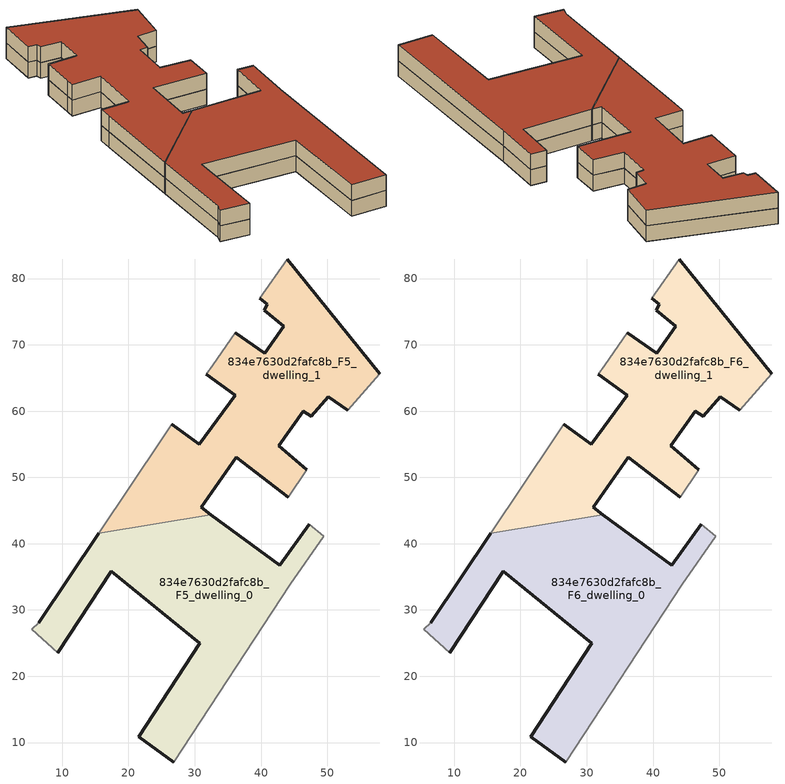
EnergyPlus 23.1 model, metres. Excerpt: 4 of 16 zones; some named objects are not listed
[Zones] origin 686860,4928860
834e7630d2fafc8b_F5_dwelling_0
 floor to 834e7630d2fafc8b_F4_dwelling_0 (EU_floor_Construction): 26.82,7.07 44.4,33.91 49.5,41.11 47.27,42.96 42.82,36.75 32.43,44.39 15.54,41.61 6.5,28.08 5.42,27.08 9.36,23.58 17.39,35.87 30.75,25 21.54,10.87 z15
 wall outside (EU_wall_Construction): 26.82,7.07 21.54,10.87 30.75,25 17.39,35.87 9.36,23.58 / 6.5,28.08 15.54,41.61 / 32.43,44.39 42.82,36.75 47.27,42.96 z15:18
 wall adiabatic (EU_wall_Construction): 9.36,23.58 5.42,27.08 6.5,28.08 / 47.27,42.96 49.5,41.11 44.4,33.91 26.82,7.07 z15:18
 wall to 834e7630d2fafc8b_F5_dwelling_1 (EU_wall_Construction): 15.54,41.61 32.43,44.39 z15:18
834e7630d2fafc8b_F5_dwelling_1
 floor to 834e7630d2fafc8b_F4_dwelling_1 (EU_floor_Construction): 46.88,51.18 42.68,54.79 46.39,59.99 47.58,59.22 50.13,62.15 53.1,60.13 57.91,65.67 43.93,82.95 39.81,77.06 40.96,76.1 40.51,75.21 43.41,72.78 40.54,68.71 36.14,71.81 32.73,66.92 31.77,65.55 36.1,62.39 30.69,54.97 26.5,58.02 25.16,56 15.54,41.61 32.43,44.39 30.96,45.47 36.27,53.07 44.09,47.01 z15
 wall outside (EU_wall_Construction): 36.14,71.81 40.54,68.71 43.41,72.78 40.51,75.21 40.96,76.1 39.81,77.06 / 43.93,82.95 57.91,65.67 / 53.1,60.13 50.13,62.15 47.58,59.22 46.39,59.99 42.68,54.79 46.88,51.18 / 44.09,47.01 36.27,53.07 30.96,45.47 32.43,44.39 / 26.5,58.02 30.69,54.97 36.1,62.39 31.77,65.55 z15:18
 wall adiabatic (EU_wall_Construction): 31.77,65.55 32.73,66.92 36.14,71.81 / 39.81,77.06 43.93,82.95 / 57.91,65.67 53.1,60.13 / 46.88,51.18 44.09,47.01 / 15.54,41.61 25.16,56 26.5,58.02 z15:18
834e7630d2fafc8b_F6_dwelling_0
 floor to 834e7630d2fafc8b_F5_dwelling_0 (EU_floor_Construction): 26.82,7.07 44.4,33.91 49.5,41.11 47.27,42.96 42.82,36.75 32.43,44.39 15.54,41.61 6.5,28.08 5.42,27.08 9.36,23.58 17.39,35.87 30.75,25 21.54,10.87 z18
 wall outside (EU_wall_Construction): 26.82,7.07 21.54,10.87 30.75,25 17.39,35.87 9.36,23.58 / 6.5,28.08 15.54,41.61 / 32.43,44.39 42.82,36.75 47.27,42.96 z18:21
 wall adiabatic (EU_wall_Construction): 9.36,23.58 5.42,27.08 6.5,28.08 / 47.27,42.96 49.5,41.11 44.4,33.91 26.82,7.07 z18:21
 wall to 834e7630d2fafc8b_F6_dwelling_1 (EU_wall_Construction): 15.54,41.61 32.43,44.39 z18:21
 roof outside (EU_roof_Construction): 47.27,42.96 49.5,41.11 44.4,33.91 26.82,7.07 21.54,10.87 30.75,25 17.39,35.87 9.36,23.58 5.42,27.08 6.5,28.08 15.54,41.61 32.43,44.39 42.82,36.75 z21
834e7630d2fafc8b_F6_dwelling_1
 floor to 834e7630d2fafc8b_F5_dwelling_1 (EU_floor_Construction): 46.88,51.18 42.68,54.79 46.39,59.99 47.58,59.22 50.13,62.15 53.1,60.13 57.91,65.67 43.93,82.95 39.81,77.06 40.96,76.1 40.51,75.21 43.41,72.78 40.54,68.71 36.14,71.81 32.73,66.92 31.77,65.55 36.1,62.39 30.69,54.97 26.5,58.02 25.16,56 15.54,41.61 32.43,44.39 30.96,45.47 36.27,53.07 44.09,47.01 z18
 wall outside (EU_wall_Construction): 36.14,71.81 40.54,68.71 43.41,72.78 40.51,75.21 40.96,76.1 39.81,77.06 / 43.93,82.95 57.91,65.67 / 53.1,60.13 50.13,62.15 47.58,59.22 46.39,59.99 42.68,54.79 46.88,51.18 / 44.09,47.01 36.27,53.07 30.96,45.47 32.43,44.39 / 26.5,58.02 30.69,54.97 36.1,62.39 31.77,65.55 z18:21
 wall adiabatic (EU_wall_Construction): 31.77,65.55 32.73,66.92 36.14,71.81 / 39.81,77.06 43.93,82.95 / 57.91,65.67 53.1,60.13 / 46.88,51.18 44.09,47.01 / 15.54,41.61 25.16,56 26.5,58.02 z18:21
 roof outside (EU_roof_Construction): 43.93,82.95 57.91,65.67 53.1,60.13 50.13,62.15 47.58,59.22 46.39,59.99 42.68,54.79 46.88,51.18 44.09,47.01 36.27,53.07 30.96,45.47 32.43,44.39 15.54,41.61 25.16,56 26.5,58.02 30.69,54.97 36.1,62.39 31.77,65.55 32.73,66.92 36.14,71.81 40.54,68.71 43.41,72.78 40.51,75.21 40.96,76.1 39.81,77.06 z21
[Building]
EU S2 Campaign: North Axis=0; Terrain=City; Solar Distribution=FullExterior
[Site:Location]
Bologna: Latitude=44.5; Longitude=11.25; Time Zone=1; Elevation=37
[SizingPeriod:WeatherFileDays]
AnnualSizingPeriod: Begin Month=1; Begin Day of Month=1; End Month=12; End Day of Month=31; Day of Week for Start Day=Monday; Use Weather File Daylight Saving Period=No; Use Weather File Rain and Snow Indicators=No
[MATERIAL]
EU_InternalMass_Material: Roughness=MediumRough; Thickness=0.1; Conductivity=1; Density=1800; Specific Heat=900; Thermal Absorptance=0.9; Solar Absorptance=0.7; Visible Absorptance=0.7
[MATERIAL:NOMASS] Roughness=MediumRough; Thermal Absorptance=0.9; Solar Absorptance=0.7; Visible Absorptance=0.7
Name | Thermal Resistance
EU_wall_NoMass | 0.905828
EU_roof_NoMass | 0.37593
EU_floor_NoMass | 0.67114
[CONSTRUCTION]
EU_wall_Construction: EU_wall_NoMass
EU_roof_Construction: EU_roof_NoMass
EU_floor_Construction: EU_floor_NoMass
EU_InternalMass_Construction: EU_InternalMass_Material
[ZONE] Type=1; Multiplier=1; Ceiling Height=autocalculate; Floor Area=autocalculate; Part of Total Floor Area=Yes
Name | Volume
834e7630d2fafc8b_F5_dwelling_0; 834e7630d2fafc8b_F6_dwelling_0 | 1754.88
834e7630d2fafc8b_F5_dwelling_1; 834e7630d2fafc8b_F6_dwelling_1 | 1754.86
[INTERNALMASS] Construction=EU_InternalMass_Construction
Name | Zone or ZoneList | Surface Area
834e7630d2fafc8b_F5_dwelling_0_EU_InternalMass | 834e7630d2fafc8b_F5_dwelling_0 | 584.961
834e7630d2fafc8b_F5_dwelling_1_EU_InternalMass | 834e7630d2fafc8b_F5_dwelling_1 | 584.956
834e7630d2fafc8b_F6_dwelling_0_EU_InternalMass | 834e7630d2fafc8b_F6_dwelling_0 | 584.961
834e7630d2fafc8b_F6_dwelling_1_EU_InternalMass | 834e7630d2fafc8b_F6_dwelling_1 | 584.956
[OTHEREQUIPMENT] Fuel Type=Electricity; Design Level Calculation Method=Watts/Area; Power per Zone Floor Area=1; Fraction Latent=0; Fraction Radiant=0; Fraction Lost=0; Carbon Dioxide Generation Rate=0; EndUse Subcategory=EU_Step8_InternalGains
Name | Zone or ZoneList or Space or SpaceList | Schedule
EU_Step8_InternalGain_834e7630d2fafc8b_F5_dwelling_0_f000 | 834e7630d2fafc8b_F5_dwelling_0 | EU_Step8_GainSchedule_834e7630d2fafc8b_F5_dwelling_0_f000
EU_Step8_InternalGain_834e7630d2fafc8b_F5_dwelling_1_f000 | 834e7630d2fafc8b_F5_dwelling_1 | EU_Step8_GainSchedule_834e7630d2fafc8b_F5_dwelling_1_f000
EU_Step8_InternalGain_834e7630d2fafc8b_F6_dwelling_0_f000 | 834e7630d2fafc8b_F6_dwelling_0 | EU_Step8_GainSchedule_834e7630d2fafc8b_F6_dwelling_0_f000
EU_Step8_InternalGain_834e7630d2fafc8b_F6_dwelling_1_f000 | 834e7630d2fafc8b_F6_dwelling_1 | EU_Step8_GainSchedule_834e7630d2fafc8b_F6_dwelling_1_f000
[ZONEVENTILATION:DESIGNFLOWRATE] Schedule=EU_AlwaysOn; Design Flow Rate Calculation Method=AirChanges/Hour; Air Changes per Hour=0.73129; Ventilation Type=Natural; Fan Pressure Rise=0; Fan Total Efficiency=1; Constant Term Coefficient=1; Temperature Term Coefficient=0; Velocity Term Coefficient=0; Velocity Squared Term Coefficient=0; Minimum Indoor Temperature=-100; Maximum Indoor Temperature=100; Delta Temperature=-100; Minimum Outdoor Temperature=-100; Maximum Outdoor Temperature=100; Maximum Wind Speed=40
Name | Zone or ZoneList or Space or SpaceList
EU_ConstantAir_834e7630d2fafc8b_F5_dwelling_0 | 834e7630d2fafc8b_F5_dwelling_0
EU_ConstantAir_834e7630d2fafc8b_F5_dwelling_1 | 834e7630d2fafc8b_F5_dwelling_1
EU_ConstantAir_834e7630d2fafc8b_F6_dwelling_0 | 834e7630d2fafc8b_F6_dwelling_0
EU_ConstantAir_834e7630d2fafc8b_F6_dwelling_1 | 834e7630d2fafc8b_F6_dwelling_1
[HVACTEMPLATE:ZONE:IDEALLOADSAIRSYSTEM] System Availability Schedule=EU_AlwaysOn; Maximum Heating Supply Air Temperature=50; Minimum Cooling Supply Air Temperature=13; Maximum Heating Supply Air Humidity Ratio=0.0156; Minimum Cooling Supply Air Humidity Ratio=0.0077; Heating Limit=NoLimit; Cooling Limit=NoLimit; Heating Availability Schedule=EU_AlwaysOn; Cooling Availability Schedule=EU_CoolingOff; Dehumidification Control Type=ConstantSensibleHeatRatio; Cooling Sensible Heat Ratio=0.7; Dehumidification Setpoint=60; Humidification Control Type=None; Humidification Setpoint=30; Outdoor Air Method=None; Outdoor Air Flow Rate per Person=0.00944; Outdoor Air Flow Rate per Zone Floor Area=0; Outdoor Air Flow Rate per Zone=0; Demand Controlled Ventilation Type=None; Outdoor Air Economizer Type=NoEconomizer; Heat Recovery Type=None; Sensible Heat Recovery Effectiveness=0.7; Latent Heat Recovery Effectiveness=0.65
Name | Template Thermostat
834e7630d2fafc8b_F5_dwelling_0 | EU_HeatOnly_834e7630d2fafc8b_F5_dwelling_0
834e7630d2fafc8b_F5_dwelling_1 | EU_HeatOnly_834e7630d2fafc8b_F5_dwelling_1
834e7630d2fafc8b_F6_dwelling_0 | EU_HeatOnly_834e7630d2fafc8b_F6_dwelling_0
834e7630d2fafc8b_F6_dwelling_1 | EU_HeatOnly_834e7630d2fafc8b_F6_dwelling_1
[SIZING:ZONE] Zone Cooling Design Supply Air Temperature Input Method=SupplyAirTemperature; Zone Cooling Design Supply Air Temperature=13; Zone Heating Design Supply Air Temperature Input Method=SupplyAirTemperature; Zone Heating Design Supply Air Temperature=50; Zone Cooling Design Supply Air Humidity Ratio=0.008; Zone Heating Design Supply Air Humidity Ratio=0.008; Cooling Design Air Flow Method=DesignDay; Cooling Design Air Flow Rate=0; Cooling Minimum Air Flow per Zone Floor Area=0.000762; Cooling Minimum Air Flow=0; Cooling Minimum Air Flow Fraction=0.2; Heating Design Air Flow Method=DesignDay; Heating Design Air Flow Rate=0; Heating Maximum Air Flow per Zone Floor Area=0.002032; Heating Maximum Air Flow=0.141576; Heating Maximum Air Flow Fraction=0.3; Account for Dedicated Outdoor Air System=No; Dedicated Outdoor Air System Control Strategy=NeutralSupplyAir; Dedicated Outdoor Air Low Setpoint Temperature for Design=autosize; Dedicated Outdoor Air High Setpoint Temperature for Design=autosize; Zone Load Sizing Method=Sensible Load Only No Latent Load; Zone Latent Cooling Design Supply Air Humidity Ratio Input Method=HumidityRatioDifference; Zone Cooling Design Supply Air Humidity Ratio Difference=0.005; Zone Latent Heating Design Supply Air Humidity Ratio Input Method=HumidityRatioDifference; Zone Humidification Design Supply Air Humidity Ratio Difference=0.005
834e7630d2fafc8b_F5_dwelling_0; 834e7630d2fafc8b_F5_dwelling_1; 834e7630d2fafc8b_F6_dwelling_0; 834e7630d2fafc8b_F6_dwelling_1
[SCHEDULE:CONSTANT]
Name | Hourly Value
EU_AlwaysOn | 1
EU_CoolingOff | 0
[SCHEDULE:FILE] Column Number=1; Rows to Skip at Top=0; Number of Hours of Data=8760; Column Separator=Comma; Interpolate to Timestep=No; Minutes per Item=60; Adjust Schedule for Daylight Savings=Yes
Name | File
EU_Step8_GainSchedule_834e7630d2fafc8b_F5_dwelling_0_f000 | ../../schedules/834e7630d2fafc8b/834e7630d2fafc8b_F5_dwelling_0_f000_gain.csv
EU_Step8_GainSchedule_834e7630d2fafc8b_F5_dwelling_1_f000 | ../../schedules/834e7630d2fafc8b/834e7630d2fafc8b_F5_dwelling_1_f000_gain.csv
EU_Step8_GainSchedule_834e7630d2fafc8b_F6_dwelling_0_f000 | ../../schedules/834e7630d2fafc8b/834e7630d2fafc8b_F6_dwelling_0_f000_gain.csv
EU_Step8_GainSchedule_834e7630d2fafc8b_F6_dwelling_1_f000 | ../../schedules/834e7630d2fafc8b/834e7630d2fafc8b_F6_dwelling_1_f000_gain.csv
